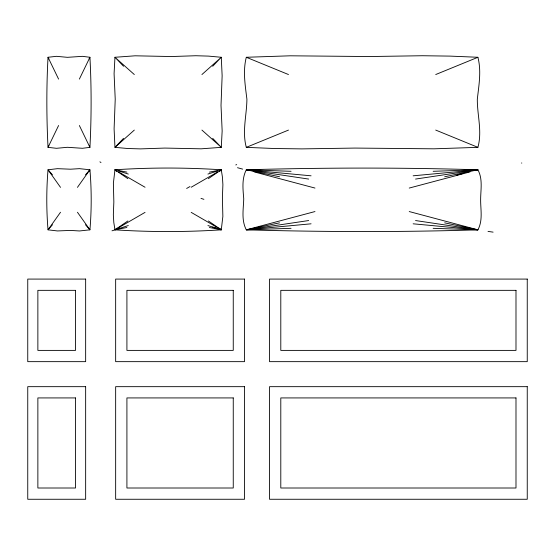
<?xml version="1.0" encoding="UTF-8"?>
<svg xmlns="http://www.w3.org/2000/svg" width="555" height="555" viewBox="0 0 555 555"><rect width="100%" height="100%" fill="white"/><g stroke="black" fill="none" stroke-linecap="round" stroke-linejoin="round"><path stroke-width="0.83" d="M48.021 57.276C46.412 87.246 46.509 117.376 48.021 147.346L56.45 148.303L67.405 147.297L82.459 148.289L89.931 147.346C91.464 117.376 91.533 87.246 89.931 57.276L82.459 56.339L67.405 57.325L56.45 56.319L48.021 57.276L58.587 79.101M48.021 169.788C46.363 189.727 46.377 209.894 48.021 229.832L57.442 230.942L70.547 230.422L79.49 230.963L89.931 229.832C91.624 209.901 91.603 189.72 89.931 169.788L79.49 168.658L70.547 169.199L57.442 168.671L48.021 169.788L60.523 187.375M246.309 57.276C242.736 71.096 245.241 85.359 246.906 99.227C246.76 115.19 241.966 131.459 246.309 147.346L274.142 148.511L301.816 148.886L354.985 148.074L434.003 148.816L477.904 147.346C482.364 131.438 477.21 115.232 477.314 99.227C478.854 85.338 481.525 71.102 477.904 57.276L450.07 56.11L422.397 55.736L369.228 56.541L290.209 55.805L246.309 57.276L288.489 74.543M89.931 57.276L79.365 79.101M89.494 170.392L89.348 170.857L89.931 169.788L85.491 174.846M48.021 147.346L58.587 125.52M48.417 146.652L48.798 145.771L48.486 146.291M48.021 229.832L60.523 212.246M89.175 58.74L89.494 58.171M88.786 171.363L89.445 170.406L77.443 187.375M48.729 229.021L52.461 224.775M123.557 138.348L114.954 147.346L127.733 148.511L140.436 148.886L164.849 148.074L201.132 148.816L221.285 147.346L222.153 130.98L221.015 105.394L222.139 75.771L221.285 57.276L208.507 56.11L195.804 55.736L171.391 56.541L135.108 55.805L114.954 57.276L114.087 73.642L115.225 99.227L114.101 128.85L114.954 147.346L134.317 130.085M212.683 66.274L221.285 57.276L201.923 74.536M116.064 228.75L116.592 228.23M219.641 171.391L220.175 170.871M127.865 220.959L114.954 229.832L113.803 222.479L113.345 214.875L113.844 201.964L113.38 183.233L114.954 169.788C150.315 167.457 185.925 167.485 221.285 169.788L222.437 177.142L222.895 184.746L222.395 197.656L222.86 216.388L221.285 229.832C185.925 232.115 150.308 232.136 114.954 229.832L145.049 212.371M208.375 178.661L221.285 169.788L220.217 169.99M217.643 171.925L191.191 187.25M220.245 170.399L221.285 169.788L220.189 170.135M246.309 147.346L288.489 130.085M477.904 57.276L435.724 74.536M207.931 174.062L217.456 171.002M128.309 225.552L118.784 228.618M116.05 229.486L114.954 229.832L116.023 229.631M475.635 170.399L477.904 169.788C482.989 179.154 480.623 189.831 480.637 199.807C480.588 209.79 482.989 220.467 477.904 229.832C400.745 232.233 323.468 232.018 246.309 229.832C241.168 220.127 243.472 209.034 243.735 198.732C242.951 189.116 241.661 178.8 246.309 169.788C323.468 167.596 400.745 167.45 477.904 169.788L475.51 170.135M469.974 171.925L409.236 188.062M314.976 211.559L246.309 229.832L291.07 228.32M444.673 176.768L475.593 170.274M248.619 229.347L279.54 222.853M209.374 172.126L219.419 170.142M126.866 227.495L116.821 229.472M415.549 179.071L469.565 171.002M308.663 220.55L246.309 229.832L311.071 223.811M413.142 175.81L477.904 169.788L433.143 171.301M291.07 171.301L246.309 169.788L248.578 170.399M433.143 228.32L477.904 229.832L409.236 211.559M311.071 175.81L246.309 169.788L249.91 170.309M413.142 223.811L477.904 229.832L475.51 229.486M250.513 170.399L308.663 179.071M469.565 228.618L415.549 220.55M116.821 170.142L126.866 172.126M116.023 169.99L114.954 169.788L127.865 178.661M219.419 229.472L209.374 227.495M220.217 229.631L221.285 229.832L208.375 220.959M279.54 176.768L248.619 170.274M444.673 222.853L475.593 229.347M314.976 188.062L254.245 171.925M116.05 170.135L114.954 169.788L115.995 170.399M118.784 171.002L128.309 174.062M217.456 228.618L207.931 225.552M220.189 229.486L221.285 229.832L191.191 212.371M435.724 130.078L477.904 147.346M77.443 212.246L89.931 229.832L85.491 224.775M145.049 187.25L118.597 171.925M201.923 130.078L221.285 147.346L212.683 138.348M134.317 74.543L114.954 57.276L123.557 66.267M219.641 228.23L220.175 228.75M116.064 170.871L116.592 171.391M52.461 174.846L48.729 170.6M48.486 58.337L48.798 58.851L48.417 57.97M89.931 147.346L79.365 125.52M89.494 229.229L89.348 228.764L89.445 229.215M114.483 230.027A254.738 0.957 -18.1 0 1 111.992 230.818M100.982 162.539A259.143 4.454 28.2 0 1 99.914 161.817M200.986 198.385A254.447 0.95 18.1 0 1 203.914 199.335M215.638 227.994A254.738 0.916 18.1 0 1 212.69 227.05M189.956 186.556A259.15 3.517 -28.7 0 1 186.64 188.45M236.701 164.599A254.454 1.672 -18.5 0 1 235.785 164.946M242.646 169.115A341.831 3.989 14 0 1 237.498 167.707M493.097 232.136A331.89 0.826 8.5 0 1 488.018 231.407M462.87 173.493A341.838 3.663 -14.1 0 1 456.827 175.109M521.485 163.038A331.8 1.519 -8.7 0 1 521.762 163.031A331.8 1.519 -8.7 0 1 521.818 163.038M85.65 279.082L27.75 279.082L27.75 361.652L85.65 361.652L85.65 279.082M244.512 279.082L115.655 279.082L115.655 361.652L244.512 361.652L244.512 279.082M527.25 279.082L269.536 279.082L269.536 361.652L527.25 361.652L527.25 279.082M75.529 290.341L37.865 290.341L37.865 350.392L75.529 350.392L75.529 290.341M233.253 290.341L126.915 290.341L126.915 350.392L233.253 350.392L233.253 290.341M515.99 290.341L280.795 290.341L280.795 350.392L515.99 350.392L515.99 290.341M85.65 386.668L27.75 386.668L27.75 499.264L85.65 499.264L85.65 386.668M244.512 386.668L115.655 386.668L115.655 499.264L244.512 499.264L244.512 386.668M527.25 386.668L269.536 386.668L269.536 499.264L527.25 499.264L527.25 386.668M75.529 397.928L37.865 397.928L37.865 488.005L75.529 488.005L75.529 397.928M233.253 397.928L126.915 397.928L126.915 488.005L233.253 488.005L233.253 397.928M515.99 397.928L280.795 397.928L280.795 488.005L515.99 488.005L515.99 397.928M89.466 146.291L89.341 145.729L89.466 146.291"/></g></svg>
